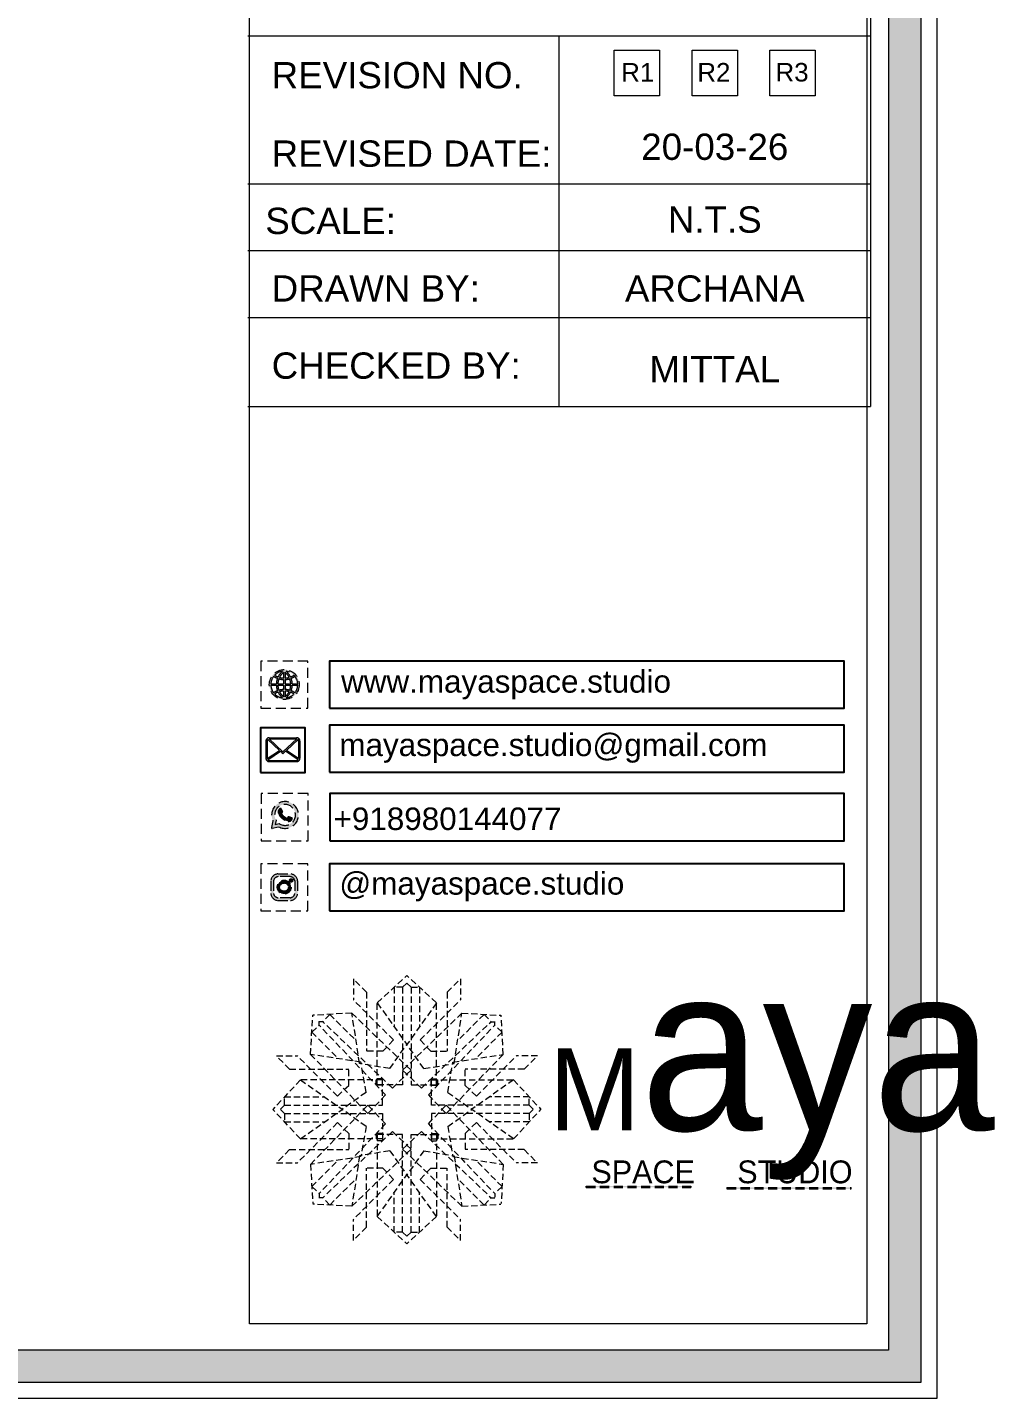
# Model space of a CAD drawing. Header units: millimetres. Extents: x 56222 to 3066687, y -650199 to -121287.
# Drawn here: x 131236.5 to 131296.4, y -184316.6 to -184231.7 of the extents above; entities that cross this region are included whole.
import ezdxf
from ezdxf.enums import TextEntityAlignment as Align

# ---------------------------------------------------------------- set-up
doc = ezdxf.new("R2010")
doc.units = ezdxf.units.MM
doc.header["$MEASUREMENT"] = 0
doc.linetypes.add('DASHEDX2', pattern=[1.5, 1, -0.5])
doc.layers.add('Dimension', color=10, linetype='DASHEDX2', lineweight=20)
doc.layers.add('NAME PLATE', color=7, linetype='Continuous', lineweight=25)
doc.styles.add('Arial', font='arial.ttf')
doc.styles.get("Standard").update_dxf_attribs({"font": 'arial.ttf', "height": 6})

# ---------------------------------------------------------------- blocks, each defined once
blk = doc.blocks.new('FSFSF')
at = {"color": 42, "lineweight": 5, "true_color": 0xe0ac11}
for p, q in [((28600.02952215459, 143.5139148725285), (28600.02952215459, 140.1627915054827)), ((28602.14937278152, 141.4051683081257), (28600.02952215458, 143.5139148725237)), ((28603.8573819619, 139.6884756314575), (28608.58467309682, 144.0826294809294)), ((28607.90038549203, 142.2178300233056), (28608.57656374431, 142.8463572676453)), ((28613.31196423174, 139.6884756314505), (28608.58467309682, 144.0826294809224)), ((28609.26896070161, 142.2178300232985), (28608.59278244933, 142.8463572676383)), ((28615.01997341212, 141.4051683081186), (28617.13982403906, 143.5139148725166)), ((28617.13982403905, 143.5139148725215), (28617.13982403905, 140.1627915054756)), ((28602.14937278152, 141.4051683081257), (28602.14937278152, 131.9548183658916)), ((28607.90038549203, 142.2178300233099), (28606.57849619761, 142.2178300233099)), ((28606.57849619761, 142.2178300233112), (28606.57849619761, 135.8440958244304)), ((28607.90038549203, 142.2178300233099), (28607.90038549203, 126.5832694616292)), ((28609.26896070161, 142.2178300233029), (28609.26896070161, 126.5832694616222)), ((28609.26896070161, 142.2178300233029), (28610.59084999603, 142.2178300233029)), ((28610.59084999603, 142.2178300233041), (28610.59084999603, 135.8440958244234)), ((28615.01997341212, 141.4051683081186), (28615.01997341212, 131.9548183658846)), ((28606.46515515396, 133.7608692168469), (28600.02952215458, 140.1627915054788)), ((28603.8573819619, 126.5832694616292), (28603.8573819619, 139.6884756314575)), ((28603.8573819619, 139.6884756314575), (28608.57656374431, 133.0212336201026)), ((28613.31196423174, 139.6884756314505), (28608.59278244933, 133.0212336200956)), ((28610.70419103967, 133.7608692168399), (28617.13982403906, 140.1627915054717)), ((28613.31196423174, 126.5832694616222), (28613.31196423174, 139.6884756314505)), ((28593.18528875562, 131.4512709548762), (28593.53942279741, 137.7083440558963)), ((28593.38640769022, 135.0047725313525), (28594.56253744733, 136.1236492009193)), ((28599.79649589843, 138.0624780976842), (28593.53942279741, 137.7083440558973)), ((28595.12411765238, 136.6852294059708), (28594.53344388519, 136.6852294059708)), ((28594.56253744733, 136.1236492009193), (28594.56253744733, 136.7143229681096)), ((28605.16739288197, 124.9761417178488), (28594.56253744733, 136.1236492009157)), ((28596.24299432195, 137.8613591630871), (28595.12411765238, 136.6852294059708)), ((28606.27162513545, 126.0803739713377), (28595.12411765239, 136.6852294059723)), ((28596.24299432195, 137.8613591630871), (28600.47007367387, 133.6479551677364)), ((28601.02633591869, 130.0022997966441), (28599.79649589844, 138.0624780976862)), ((28599.79697319313, 138.0540449410801), (28608.57656374431, 129.5596347853315)), ((28617.37237300051, 138.0540449410731), (28608.59278244933, 129.5596347853245)), ((28610.89772105818, 126.0803739713307), (28622.04522854125, 136.6852294059653)), ((28612.01817201668, 124.9761417178561), (28622.62302745131, 136.123649200923)), ((28616.14301027494, 130.0022997966371), (28617.3728502952, 138.0624780976791)), ((28620.92635187169, 137.8613591630801), (28616.69927251977, 133.6479551677294)), ((28617.37285029521, 138.0624780976772), (28623.62992339623, 137.7083440558903)), ((28620.92635187169, 137.8613591630801), (28622.04522854125, 136.6852294059638)), ((28622.04522854125, 136.6852294059638), (28622.63590230844, 136.6852294059638)), ((28622.62302745131, 136.1236492009266), (28622.62302745131, 136.7143229681169)), ((28623.79915720843, 135.0047725313598), (28622.62302745131, 136.1236492009266)), ((28624.00027614303, 131.4512709548835), (28623.64614210124, 137.7083440559036)), ((28593.38640769022, 135.0047725313525), (28597.59981168557, 130.777693179436)), ((28606.46515515396, 133.7608692168438), (28604.74702146255, 131.954818365889)), ((28610.70419103968, 133.7608692168368), (28612.42232473109, 131.954818365882)), ((28623.79915720843, 135.0047725313598), (28619.58575321308, 130.7776931794433)), ((28604.74702146255, 131.9548183658916), (28602.14937278152, 131.9548183658916)), ((28605.85908385607, 129.1819884053065), (28608.57656374431, 133.0212336201024)), ((28611.31026233756, 129.1819884052994), (28608.59278244933, 133.0212336200953)), ((28612.42232473109, 131.9548183658846), (28615.01997341212, 131.9548183658846)), ((28587.73385198078, 131.2182446987172), (28591.08497534782, 131.2182446987172)), ((28589.84259854518, 129.0983940717815), (28587.73385198078, 131.2182446987208)), ((28597.48689763646, 124.7826116993383), (28591.08497534783, 131.2182446987208)), ((28601.24546705666, 130.2214309346091), (28593.18528875562, 131.4512709548617)), ((28593.19372191223, 131.4507936601731), (28601.68813206797, 122.6712031089919)), ((28605.85908385607, 129.1819884053061), (28601.02633591869, 130.0022997966444)), ((28602.065778448, 125.3886829972289), (28601.24546705666, 130.2214309346127)), ((28607.90038549203, 128.9163723677579), (28608.57656374431, 129.5596347853315)), ((28609.26896070161, 128.9163723677509), (28608.59278244933, 129.5596347853245)), ((28611.31026233756, 129.1819884052991), (28616.14301027495, 130.0022997966374)), ((28615.11978645065, 125.3886829972362), (28615.94009784198, 130.22143093462)), ((28623.99184298642, 131.4507936601804), (28615.49743283067, 122.6712031089992)), ((28615.94009784198, 130.2214309346164), (28624.00027614303, 131.451270954869)), ((28619.69866726219, 124.7826116993456), (28626.10058955082, 131.2182446987281)), ((28629.45171291787, 131.2182446987244), (28626.10058955082, 131.2182446987244)), ((28627.34296635347, 129.0983940717888), (28629.45171291786, 131.2182446987281)), ((28591.55929122185, 127.3903848914015), (28587.16513737238, 122.6630937564842)), ((28589.84259854518, 129.0983940717815), (28599.29294848741, 129.0983940717815)), ((28604.66449739168, 127.3903848914015), (28591.55929122185, 127.3903848914015)), ((28591.55929122185, 127.3903848914015), (28598.2265332332, 122.6712031089919)), ((28599.29294848741, 126.5007453907565), (28599.29294848741, 129.0983940717815)), ((28603.67734725012, 126.5424332089096), (28603.67734725012, 127.3903848914015)), ((28604.70533364439, 127.5704196031902), (28603.8573819619, 127.5704196031902)), ((28604.66449739168, 123.3473813612763), (28604.66449739168, 127.3903848914015)), ((28604.70472050882, 126.5832694616292), (28604.70533364439, 127.5704196031902)), ((28606.27162513545, 126.0803739713377), (28608.57656374431, 128.2731099501872)), ((28607.90038549203, 128.916372367763), (28608.57656374431, 128.2731099501872)), ((28609.26896070161, 128.916372367756), (28608.59278244933, 128.2731099501802)), ((28610.89772105818, 126.0803739713307), (28608.59278244933, 128.2731099501802)), ((28612.46462568482, 126.5832694616222), (28612.46401254924, 127.5704196031832)), ((28612.46401254924, 127.5704196031832), (28613.31196423174, 127.5704196031832)), ((28612.52106750697, 123.3473813612836), (28612.52106750697, 127.3903848914088)), ((28612.52106750697, 127.3903848914088), (28625.6262736768, 127.3903848914088)), ((28613.50821764853, 126.5424332089169), (28613.50821764853, 127.3903848914088)), ((28627.34296635347, 129.0983940717888), (28617.89261641123, 129.0983940717888)), ((28617.89261641123, 126.5007453907638), (28617.89261641123, 129.0983940717888)), ((28625.6262736768, 127.3903848914088), (28618.95903166544, 122.6712031089992)), ((28625.6262736768, 127.3903848914088), (28630.02042752627, 122.6630937564914)), ((28597.48689763646, 124.7826116993419), (28599.29294848742, 126.5007453907529)), ((28602.065778448, 125.3886829972289), (28598.2265332332, 122.6712031089919)), ((28604.66449739168, 126.5430463444827), (28603.67734725012, 126.5424332089096)), ((28607.90038549203, 126.5832694616292), (28603.8573819619, 126.5832694616292)), ((28609.26896070161, 126.5832694616222), (28613.31196423174, 126.5832694616222)), ((28612.52106750697, 126.54304634449), (28613.50821764853, 126.5424332089169)), ((28615.11978645065, 125.3886829972362), (28618.95903166544, 122.6712031089992)), ((28619.69866726219, 124.7826116993492), (28617.89261641123, 126.5007453907601)), ((28589.02993683, 123.3473813612763), (28588.40140958566, 122.6712031089919)), ((28589.02993683, 123.3473813612763), (28589.02993683, 124.6692706556969)), ((28589.02993682999, 124.6692706556969), (28595.40367102887, 124.6692706556969)), ((28589.02993683, 123.3473813612763), (28604.66449739168, 123.3473813612763)), ((28602.33139448555, 123.3473813612727), (28601.68813206797, 122.6712031089919)), ((28602.33139448554, 123.3473813612727), (28602.97465690312, 122.6712031089919)), ((28605.16739288197, 124.9761417178488), (28602.97465690312, 122.6712031089919)), ((28612.01817201668, 124.9761417178561), (28614.21090799553, 122.6712031089992)), ((28628.15562806865, 123.3473813612836), (28612.52106750697, 123.3473813612836)), ((28614.85417041311, 123.34738136128), (28614.21090799553, 122.6712031089992)), ((28614.8541704131, 123.34738136128), (28615.49743283067, 122.6712031089992)), ((28628.15562806865, 124.6692706557042), (28621.78189386977, 124.6692706557042)), ((28628.15562806865, 123.3473813612836), (28628.15562806865, 124.6692706557042)), ((28628.15562806865, 123.3473813612836), (28628.78415531299, 122.6712031089992)), ((28591.55929122185, 117.9358026215632), (28587.16513737238, 122.6630937564805)), ((28589.02993683, 121.9788061516883), (28588.40140958566, 122.6549844039728)), ((28589.02993682999, 121.9788061516883), (28604.66449739167, 121.9788061516883)), ((28589.02993682999, 121.9788061516883), (28589.02993682999, 120.6569168572678)), ((28589.02993682999, 120.6569168572678), (28595.40367102887, 120.6569168572678)), ((28591.55929122185, 117.9358026215632), (28598.2265332332, 122.6549844039728)), ((28593.19372191222, 113.8753938527916), (28601.68813206797, 122.6549844039728)), ((28602.065778448, 119.9375045157358), (28598.2265332332, 122.6549844039728)), ((28602.33139448555, 121.978806151692), (28601.68813206797, 122.6549844039728)), ((28602.33139448554, 121.978806151692), (28602.97465690312, 122.6549844039728)), ((28605.16739288197, 120.3500457951159), (28602.97465690312, 122.6549844039728)), ((28604.66449739167, 121.9788061516883), (28604.66449739167, 117.9358026215632)), ((28612.01817201667, 120.3500457951159), (28614.21090799552, 122.6549844039728)), ((28612.52106750696, 121.9788061516883), (28612.52106750696, 117.9358026215632)), ((28628.15562806865, 121.9788061516883), (28612.52106750696, 121.9788061516883)), ((28614.8541704131, 121.978806151692), (28614.21090799552, 122.6549844039728)), ((28614.85417041309, 121.978806151692), (28615.49743283067, 122.6549844039728)), ((28615.11978645064, 119.9375045157358), (28618.95903166544, 122.6549844039728)), ((28623.99184298642, 113.8753938527916), (28615.49743283067, 122.6549844039728)), ((28625.62627367679, 117.9358026215632), (28618.95903166544, 122.6549844039728)), ((28628.15562806865, 120.6569168572678), (28621.78189386977, 120.6569168572678)), ((28625.62627367679, 117.9358026215632), (28630.02042752627, 122.6630937564805)), ((28628.15562806864, 121.9788061516883), (28628.78415531298, 122.6549844039728)), ((28628.15562806865, 121.9788061516883), (28628.15562806865, 120.6569168572678)), ((28597.48689763646, 120.5435758136264), (28591.08497534783, 114.1079428142439)), ((28605.16739288197, 120.3500457951159), (28594.56253744733, 109.202538312049)), ((28606.27162513545, 119.148331313441), (28595.12411765239, 108.5434758788064)), ((28597.48689763646, 120.5435758136227), (28599.29294848741, 118.8254421222118)), ((28599.29294848741, 118.8254421222082), (28599.29294848741, 116.2277934411832)), ((28602.065778448, 119.9375045157358), (28601.24546705666, 115.104756578352)), ((28604.66449739167, 118.783141168482), (28603.67734725012, 118.783754304055)), ((28603.67734725012, 118.783754304055), (28603.67734725012, 117.9358026215632)), ((28607.90038549203, 118.6454358231495), (28603.8573819619, 118.6454358231495)), ((28603.8573819619, 118.6454358231495), (28603.8573819619, 105.5402296533212)), ((28604.70472050882, 118.6454358231495), (28604.70533364439, 117.6582856815885)), ((28606.27162513545, 119.148331313441), (28608.57656374431, 116.9555953345915)), ((28607.90038549203, 103.0108752614688), (28607.90038549203, 118.6454358231495)), ((28610.89772105818, 119.148331313441), (28608.59278244933, 116.9555953345915)), ((28609.26896070161, 118.6454358231495), (28613.31196423174, 118.6454358231495)), ((28609.26896070161, 103.0108752614688), (28609.26896070161, 118.6454358231495)), ((28610.89772105818, 119.148331313441), (28622.04522854125, 108.5434758788064)), ((28612.01817201667, 120.3500457951159), (28622.62302745131, 109.202538312049)), ((28612.46462568482, 118.6454358231495), (28612.46401254924, 117.6582856815885)), ((28612.52106750696, 118.783141168482), (28613.50821764853, 118.783754304055)), ((28613.31196423174, 118.6454358231495), (28613.31196423174, 105.5402296533212)), ((28613.50821764853, 118.783754304055), (28613.50821764853, 117.9358026215632)), ((28615.11978645064, 119.9375045157358), (28615.94009784198, 115.104756578352)), ((28619.69866726218, 120.5435758136227), (28617.89261641122, 118.8254421222118)), ((28617.89261641123, 118.8254421222082), (28617.89261641123, 116.2277934411832)), ((28619.69866726218, 120.5435758136264), (28626.10058955082, 114.1079428142439)), ((28589.84259854518, 116.2277934411832), (28587.73385198078, 114.1079428142439)), ((28589.84259854518, 116.2277934411832), (28599.29294848741, 116.2277934411832)), ((28604.66449739167, 117.9358026215632), (28591.55929122185, 117.9358026215632)), ((28604.70533364439, 117.6582856815885), (28603.8573819619, 117.6582856815885)), ((28607.90038549203, 116.3123329170157), (28608.57656374431, 116.9555953345915)), ((28607.90038549203, 116.3123329170208), (28608.57656374431, 115.6690704994472)), ((28609.26896070161, 116.3123329170157), (28608.59278244933, 116.9555953345915)), ((28609.26896070161, 116.3123329170208), (28608.59278244933, 115.6690704994472)), ((28612.46401254924, 117.6582856815885), (28613.31196423174, 117.6582856815885)), ((28612.52106750696, 117.9358026215632), (28625.62627367679, 117.9358026215632)), ((28627.34296635346, 116.2277934411832), (28617.89261641123, 116.2277934411832)), ((28627.34296635346, 116.2277934411832), (28629.45171291786, 114.1079428142439)), ((28587.73385198077, 114.1079428142475), (28591.08497534782, 114.1079428142475)), ((28601.24546705666, 115.1047565783556), (28593.18528875562, 113.874916558103)), ((28593.38640769022, 110.3214149816122), (28597.59981168557, 114.5484943335287)), ((28601.02633591869, 115.2264054881346), (28599.79649589844, 107.1662271870926)), ((28599.79697319313, 107.1746603436987), (28608.57656374431, 115.6690704994472)), ((28605.85908385607, 116.0467168794726), (28601.02633591869, 115.2264054881344)), ((28605.85908385607, 116.0467168794723), (28608.57656374431, 112.2074716646764)), ((28611.31026233756, 116.0467168794723), (28608.59278244933, 112.2074716646764)), ((28617.37237300051, 107.1746603436987), (28608.59278244933, 115.6690704994472)), ((28611.31026233756, 116.0467168794726), (28616.14301027495, 115.2264054881344)), ((28615.94009784198, 115.1047565783556), (28624.00027614302, 113.874916558103)), ((28616.14301027494, 115.2264054881346), (28617.3728502952, 107.1662271870926)), ((28623.79915720842, 110.3214149816122), (28619.58575321307, 114.5484943335287)), ((28629.45171291786, 114.1079428142475), (28626.10058955082, 114.1079428142475)), ((28593.18528875562, 113.8749165580884), (28593.53942279741, 107.6178434570684)), ((28602.14937278152, 103.8235369766531), (28602.14937278152, 113.2738869188871)), ((28604.74702146255, 113.2738869188871), (28602.14937278152, 113.2738869188871)), ((28603.8573819619, 105.5402296533212), (28608.57656374431, 112.2074716646761)), ((28606.46515515396, 111.4678360679349), (28604.74702146255, 113.2738869188898)), ((28613.31196423174, 105.5402296533212), (28608.59278244933, 112.2074716646761)), ((28610.70419103968, 111.4678360679349), (28612.42232473109, 113.2738869188898)), ((28612.42232473109, 113.2738869188871), (28615.01997341212, 113.2738869188871)), ((28615.01997341212, 103.8235369766531), (28615.01997341212, 113.2738869188871)), ((28624.00027614302, 113.8749165580884), (28623.64614210124, 107.6178434570684)), ((28593.38640769022, 110.3214149816122), (28594.56253744733, 109.2025383120454)), ((28596.24299432195, 107.3673461216916), (28600.47007367387, 111.5807501170424)), ((28606.46515515396, 111.4678360679318), (28600.02952215458, 105.0659137793)), ((28610.70419103967, 111.4678360679318), (28617.13982403906, 105.0659137793)), ((28620.92635187169, 107.3673461216916), (28616.69927251977, 111.5807501170424)), ((28623.79915720842, 110.3214149816122), (28622.62302745131, 109.2025383120454)), ((28599.79649589843, 107.1662271870945), (28593.53942279741, 107.5203612288814)), ((28595.12411765238, 108.5434758788079), (28594.53344388519, 108.5434758788079)), ((28594.56253744733, 109.2025383120454), (28594.56253744733, 108.6118645448551)), ((28596.24299432195, 107.3673461216916), (28595.12411765238, 108.5434758788079)), ((28606.57849619761, 103.0108752614676), (28606.57849619761, 109.3846094603483)), ((28610.59084999603, 103.0108752614676), (28610.59084999603, 109.3846094603483)), ((28617.37285029521, 107.1662271870945), (28623.62992339623, 107.5203612288814)), ((28620.92635187169, 107.3673461216916), (28622.04522854125, 108.5434758788079)), ((28622.04522854125, 108.5434758788079), (28622.63590230844, 108.5434758788079)), ((28622.62302745131, 109.2025383120454), (28622.62302745131, 108.6118645448551)), ((28603.8573819619, 105.5402296533212), (28608.58467309682, 101.1460758038494)), ((28613.31196423174, 105.5402296533212), (28608.58467309682, 101.1460758038494)), ((28600.02952215459, 101.7147904122502), (28600.02952215459, 105.0659137792961)), ((28602.14937278152, 103.8235369766531), (28600.02952215458, 101.7147904122551)), ((28615.01997341212, 103.8235369766531), (28617.13982403906, 101.7147904122551)), ((28617.13982403905, 101.7147904122502), (28617.13982403905, 105.0659137792961)), ((28607.90038549203, 103.0108752614688), (28606.57849619761, 103.0108752614688)), ((28607.90038549203, 103.0108752614732), (28608.57656374431, 102.3823480171334)), ((28609.26896070161, 103.0108752614732), (28608.59278244933, 102.3823480171334)), ((28609.26896070161, 103.0108752614688), (28610.59084999603, 103.0108752614688))]:
    blk.add_line(p, q, dxfattribs=at)
blk = doc.blocks.new('hgwg')
at = {"layer": 'Dimension', "true_color": 0xd39e00}
h = blk.add_hatch(color=42, dxfattribs=at)
h.dxf.hatch_style = 1
h.paths.add_polyline_path([(27505.71340162798, 45.05203686693212), (27494.27108242475, 45.05203686693212), (27494.27108242475, 44.90203686693212), (27505.71340162798, 44.90203686693212)])
h = blk.add_hatch(color=42, dxfattribs=at)
h.dxf.hatch_style = 1
h.paths.add_polyline_path([(27523.30327300013, 44.90203686693212), (27509.6816220806, 44.90203686693212), (27509.6816220806, 44.75203686693212), (27523.30327300013, 44.75203686693212)])
at = {"layer": 'Dimension', "color": 42, "true_color": 0xd39e00}
for p, q in [((27494.27108242475, 45.05203686693212), (27505.71340162798, 45.05203686693212)), ((27494.27108242475, 44.90203686693212), (27494.27108242475, 45.05203686693212)), ((27494.27108242475, 44.90203686693212), (27505.71340162798, 44.90203686693212)), ((27505.71340162798, 45.05203686693212), (27505.71340162798, 44.90203686693212)), ((27509.6816220806, 44.90203686693212), (27523.30327300013, 44.90203686693212)), ((27509.6816220806, 44.90203686693212), (27509.6816220806, 44.75203686693212)), ((27509.6816220806, 44.75203686693212), (27523.30327300013, 44.75203686693212)), ((27523.30327300013, 44.75203686693212), (27523.30327300013, 44.90203686693212))]:
    blk.add_line(p, q, dxfattribs=at)
at = {"layer": 'Dimension', "color": 42, "true_color": 0xd39e00, "attachment_point": 1}
for s, width, insert, char_height in [('{\\fCinzel|b0|i0|c0|p2;\\H1.5x;M\\fAmsterdam One|b0|i0|c0|p2;\\H2x;aya}', 85.32770400233176, (27490.16720882829, 69.1670580071177), 6), ('{\\fCinzel|b0|i0|c0|p0;SPACE     STUDIO}', 66.12897169631242, (27494.8322192234, 47.86289312563859), 2.5)]:
    blk.add_mtext_dynamic_manual_height_columns(s, width=width, gutter_width=30, heights=[0], dxfattribs=dict(at, insert=insert, char_height=char_height))
blk = doc.blocks.new('QEGW4TG')
at = {"layer": 'Dimension', "true_color": 0x000000}
h = blk.add_hatch(color=18, dxfattribs=at)
h.dxf.hatch_style = 1
h.paths.add_polyline_path([(2.69088877770705, 1.92587512415134, 0.1705132533677809), (2.945253356194499, 1.971108140553456, 0.1903366609236977), (3.112594508728961, 2.180175743679358, 0.3162306266121118), (3.073767296647737, 2.275596138167021), (2.789984836732684, 2.366833549170965, 0.2737208883028206), (2.687663811828624, 2.340313884368473, 0.04074929161680264), (2.628080915907737, 2.265958741588464, -0.4412823113683144), (2.532697100181941, 2.24591003816886, -0.1182797973807854), (2.064446685660975, 2.638307475266393, -0.4412823115886928), (2.069093945741176, 2.735664682453956, 0.0407492915841285), (2.133043749293872, 2.806299173711523, 0.2900830682164263), (2.140126129328373, 2.917140342695693), (2.007833641781254, 3.177226008350592, 0.3162306265019353), (1.907458275577838, 3.20040768075923, 0.1903366612595143), (1.727617539012805, 3.001989854656149, 0.1705132530592537), (1.723351830981196, 2.743669959818327, 0.2527841192987504)], flags=0)
h.paths.add_polyline_path([(1.187091838183055, 1.98177108190226), (1.033431034835843, 1.296664261299405, 0.5509124427602007), (1.108033365454781, 1.228472477282909), (1.753631702631828, 1.3859606636898, 6.344125232327936)])
h.paths.add_polyline_path([(1.810474836187209, 1.698279910686368), (1.403136541219283, 1.598913221470411), (1.499210153190082, 2.0272637533444, -9.07133912899332)], flags=16)
h.paths.add_polyline_path([(3.107131665667435, 2.163826466897883, -0.1781104600367708), (2.945253356217101, 1.971108140565923, -0.1705132533848771), (2.690888777707046, 1.925875124151341, -0.2527841192987487), (1.723351830981198, 2.743669959818323, -0.1705132530592605), (1.727617539012807, 3.001989854656155, -0.1781104603428363), (1.892183965378278, 3.192417877521238, -0.3700893306669938), (2.007833641781254, 3.177226008350592), (2.140126129328373, 2.917140342695693, -0.3071850866740538), (2.129048925607798, 2.801150635431628, -0.0410867202805622), (2.063735285172322, 2.730699185723801, 0.321676359158344), (2.052573019720961, 2.654587547766838, 0.1265238261119609), (2.55282324622454, 2.23610159399366, 0.3122156164865639), (2.624029388524266, 2.259879553704388, -0.04108672024787878), (2.68321498693278, 2.335552159839379, -0.2906730096645621), (2.789984836732686, 2.366833549170964), (3.073767296647737, 2.275596138167021, -0.3700893305717193)], flags=0)
h = blk.add_hatch(color=18, dxfattribs=at)
h.dxf.hatch_style = 1
h.paths.add_polyline_path([(2.789984836732684, 2.366833549170965, 0.2737208883027897), (2.687663811828632, 2.340313884368481, 0.04074929161680683), (2.628080915907738, 2.265958741588466, -0.4412823113683231), (2.532697100181941, 2.24591003816886, -0.1182797973807856), (2.064446685660975, 2.638307475266393, -0.4412823115886387), (2.069093945741169, 2.735664682453949, 0.04074929158412958), (2.133043749293867, 2.806299173711516, 0.2900830682164422), (2.140126129328374, 2.917140342695692), (2.007833641781254, 3.177226008350592, 0.31623062650189), (1.907458275577852, 3.200407680759237, 0.1903366612595442), (1.727617539012796, 3.001989854656125, 0.1705132530592358), (1.723351830981196, 2.743669959818328, 0.2527841192987502), (2.690888777707049, 1.92587512415134, 0.1705132533677818), (2.945253356194499, 1.971108140553456, 0.1903366609236972), (3.11259450872896, 2.180175743679357, 0.316230626612114), (3.073767296647737, 2.275596138167021)])
for p, q in [((2.007833641782781, 3.177226008347589), (2.140126129339478, 2.917140342673861)), ((1.187091838182823, 1.981771081901229), (1.033431034829846, 1.296664261272667)), ((1.104864288547105, 1.22769940810656), (1.753631702631537, 1.38596066368973)), ((1.499210153189779, 2.02726375334305), (1.403136541219283, 1.598913221470411)), ((1.403136541219283, 1.598913221470411), (1.810474836187495, 1.698279910686438)), ((3.07376729664611, 2.275596138167543), (2.795973786971444, 2.364908073175798))]:
    blk.add_line(p, q)
blk.add_lwpolyline([(0, 0), (4.677875833520375, 0), (4.677875833520375, 4.677875833487633), (0, 4.677875833487633)], close=True)
for centre, radius, start, end in [((2.391856922618899, 2.560090461466984), 1.336380265289725, 241.4726925157612, 205.6422480518206), ((2.391856922618899, 2.560090461466984), 1.039578066265566, 235.9961833528427, 210.8332541496584), ((2.093211678275111, 2.866757529460642), 0.3898036126573604, 159.7006965781634, 198.4071931529369), ((2.96422670641914, 3.230508715242536), 1.33296002576076, 201.4218194877544, 258.1669382717271), ((2.068710664792889, 2.873542338844459), 0.3644767273401995, 118.9685287465575, 159.3648257195266), ((1.94115209195661, 3.117399309044913), 0.08958606497010892, 41.8984607349679, 123.1343628598353), ((2.111185664180084, 2.684865951528081), 0.06597138640971531, 135.993167916936, 224.889150196011), ((1.668440453213407, 3.162667354486985), 0.5855377895559305, 312.4616868225817, 321.8727761964677), ((2.049097856513981, 2.86730989022908), 0.1037748545872203, 320.3923518033985, 28.69705978797532), ((3.116352617467783, 3.417971815580813), 1.3093443293986, 216.5455493843477, 243.5279193807737), ((2.571242585552682, 2.299449457126798), 0.06597138640971531, 234.2481540868074, 323.1441363625612), ((3.113289334112778, 1.938197709888527), 0.5855377895559305, 137.2645280778166, 146.6756174521283), ((2.761231025502639, 2.267121770607218), 0.1037748545872203, 70.44024447729866, 138.7449524685831), ((2.753680358302518, 2.310588100078917), 0.3898036126573604, 260.7301111127597, 299.4366076966294), ((2.764269856204919, 2.287475423160004), 0.3644767273401995, 299.7724785632745, 340.1687755327218), ((3.025288852411904, 2.200260200651769), 0.08958606497010892, 336.0029414192384, 57.23884355508559), ((1.092285202801577, 1.28614751820453), 0.05978641126763205, 164.848313743537, 282.1458186134437)]:
    blk.add_arc(centre, radius, start, end)
blk = doc.blocks.new('ASGERG')
at = {"layer": 'Dimension', "true_color": 0x000000}
h = blk.add_hatch(color=18, dxfattribs=at)
h.dxf.hatch_style = 1
h.paths.add_polyline_path([(0.9878009781132278, 1.703186002650503, 0.3538715441455649), (1.693565527702308, 1.025485415719686), (2.958426043524663, 1.025485415719686, 0.3538715441560817), (3.664190593117382, 1.703186002679353), (3.664190593117382, 2.988961614004873, 0.3538715441560807), (2.958426043524663, 3.666662200964538), (1.693565527702309, 3.666662200964538, 0.3538715441455654), (0.9878009781132278, 2.988961614033721)])
h.paths.add_polyline_path([(1.269614298369561, 2.969406444390669, -0.3538715441427052), (1.715004474138197, 3.397086162369874), (2.936987097088775, 3.397086162369874, -0.3538715441427047), (3.382377272857411, 2.96940644439067), (3.382377272857411, 1.722741172293554, -0.3538715441427047), (2.936987097088775, 1.29506145431435), (1.715004474138194, 1.29506145431435, -0.3538715441427023), (1.269614298369561, 1.722741172293553)], flags=16)
h.paths.add_polyline_path([(3.023270429735569, 2.349113106956224, -1), (1.6354381059813, 2.349113106956224, -1)], flags=0)
h.paths.add_polyline_path([(2.743205021494745, 2.349113106956224, -1), (1.915503514222124, 2.349113106956224, -1)], flags=0)
h.paths.add_polyline_path([(2.855701533165678, 3.021710217520308, -1), (3.191863788461511, 3.021710217520308, -1)], flags=0)
h.paths.add_polyline_path([(1.6354381059813, 2.349113106956224, 1), (3.023270429735569, 2.349113106956224, 1)], flags=0)
h = blk.add_hatch(color=18, dxfattribs=at)
h.dxf.hatch_style = 1
h.paths.add_polyline_path([(1.6354381059813, 2.349113106956224, 1), (3.023270429735569, 2.349113106956224, 1)])
h.paths.add_polyline_path([(2.743205021494745, 2.349113106956224, -1), (1.915503514222124, 2.349113106956224, -1)], flags=16)
h = blk.add_hatch(color=18, dxfattribs=at)
h.dxf.hatch_style = 1
h.paths.add_polyline_path([(3.191863788461511, 3.021710217520308, 1), (2.855701533165678, 3.021710217520308, 1)])
for p, q in [((0.9878009781132278, 2.988961614029904), (0.9878009781132278, 1.70318600265432)), ((1.269614298369561, 2.969406444382912), (1.269614298369561, 1.722741172301312)), ((1.693565527704777, 3.666662200964538), (2.958426043522195, 3.666662200964538)), ((2.936987097087695, 3.397086162369874), (1.715004474142916, 3.397086162369874)), ((3.382377272857411, 2.969406444382798), (3.382377272857411, 1.722741172301198)), ((3.664190593117382, 2.988961614029904), (3.664190593117382, 1.703186002654206)), ((1.693565527704777, 1.025485415719686), (2.958426043522195, 1.025485415719686)), ((2.936987097087695, 1.29506145431435), (1.715004474142916, 1.29506145431435))]:
    blk.add_line(p, q)
blk.add_lwpolyline([(0, 0), (4.677875833520375, 0), (4.677875833520375, 4.677875833487633), (0, 4.677875833487633)], close=True)
for centre, radius in [((2.329354267858434, 2.349113106956224), 0.6939161618771346), ((2.329354267858434, 2.349113106956224), 0.4138507536363104), ((3.023782660813595, 3.021710217520308), 0.1680811276479166)]:
    blk.add_circle(centre, radius)
for centre, radius, start, end in [((1.759504357250989, 2.891647185547413), 0.7778150187314825, 94.86305418922075, 172.8127439550857), ((1.756616803490033, 2.907993767262838), 0.490859406455273, 94.86305418922075, 172.8127439550857), ((2.895374767736939, 2.907993767262838), 0.490859406455273, 7.187256045043576, 85.13694581077927), ((2.892487213975983, 2.891647185547413), 0.7778150187314825, 7.187256045043576, 85.13694581077927), ((1.759504357250989, 1.800500431136811), 0.7778150187314825, 187.1872560450436, 265.1369458107793), ((1.756616803490033, 1.784153849421386), 0.490859406455273, 187.1872560450436, 265.1369458107793), ((2.895374767736939, 1.784153849421386), 0.490859406455273, 274.8630541892207, 352.8127439549564), ((2.892487213975983, 1.800500431136811), 0.7778150187314825, 274.8630541892207, 352.8127439549564)]:
    blk.add_arc(centre, radius, start, end)
blk = doc.blocks.new('DTGWEGEARG')
at = {"layer": 'Dimension', "true_color": 0x000000}
h = blk.add_hatch(color=18, dxfattribs=at)
h.dxf.hatch_style = 1
h.paths.add_polyline_path([(3.827875833522876, 2.338937916762688, 1), (0.849999999997499, 2.338937916762688, 1)])
h.paths.add_polyline_path([(2.510341691500397, 1.011016423996789, 0.1057952507638089), (2.95643628191097, 1.582164618114258, -0.05520542910569182), (3.300583699834641, 1.407276962960325, -0.1698216228186308)], flags=16)
h.paths.add_polyline_path([(2.410067026245088, 1.122706403851673), (2.410067026245088, 1.693045342340603, -0.05827942784441912), (2.812445341716919, 1.629346779479062, -0.1033532736862151)], flags=16)
h.paths.add_polyline_path([(2.260067026236072, 1.129185144458923, -0.1017409038173711), (1.865430491803456, 1.629346779479062, -0.05717097550308231), (2.260067026239994, 1.692713910527245)], flags=16)
h.paths.add_polyline_path([(2.167534142020301, 1.011016423996747, -0.1698216228186932), (1.377292133685734, 1.407276962960325, -0.05520542910569187), (1.721439551609405, 1.582164618114259, 0.1057952507638437)], flags=16)
h.paths.add_polyline_path([(3.016142448257193, 1.719950953253087, 0.08133556479218873), (3.129099600233632, 2.268128927234784), (3.67600217548033, 2.268128927234784, -0.1520689214655179), (3.399506162930495, 1.521655994681915, 0.05686981644290324)], flags=16)
h.paths.add_polyline_path([(2.873828236651899, 1.767790462044811, 0.06194478914005309), (2.410067026245088, 1.843159155080477), (2.410067026245088, 2.268128927234784), (2.978962121406577, 2.268128927234784, -0.08134370791576499)], flags=16)
h.paths.add_polyline_path([(2.260067026240367, 1.842853883239862, 0.06092337719213649), (1.804047596868632, 1.767790462044857, -0.08134370791576293), (1.698913712113797, 2.268128927234784), (2.260067026243632, 2.268128927234784)], flags=16)
h.paths.add_polyline_path([(1.661733385262794, 1.71995095325294, 0.05686981644284866), (1.278369670589879, 1.521655994681915, -0.1520689214655069), (1.001873658040048, 2.268128927234727), (1.548776233286744, 2.268128927234784, 0.08133556479219843)], flags=16)
h.paths.add_polyline_path([(2.410067026245088, 2.418128927234761), (2.410067026245088, 2.8347166784449, 0.06194478913996639), (2.873828236651268, 2.910085371480381, -0.0800087441031702), (2.978564221175644, 2.418128927234761)], flags=16)
h.paths.add_polyline_path([(3.128736234070105, 2.418128927235586, 0.08011645333878988), (3.016142448256736, 2.957924880272117, 0.05686981644296764), (3.399506162930496, 3.156219838843462, 0.02825806179432278), (3.300583699834641, 3.270598870565053, -0.05520542910577758), (2.956436281910409, 3.095711215410909, 0.1057952507639886), (2.51034169149847, 3.666859409528837, -0.3602902893853039), (3.675531919741355, 2.418128927234761)], flags=16)
h.paths.add_polyline_path([(2.260067026243585, 2.418128927234761), (1.699311612344728, 2.418128927234704, -0.08000874410317925), (1.804047596869107, 2.910085371480381, 0.0609233771925021), (2.260067026243632, 2.83502195028538)], flags=16)
h.paths.add_polyline_path([(1.549139599450427, 2.418128927234704), (1.002343913779017, 2.418128927234704, -0.1504655396626469), (1.278369670589879, 3.156219838843463, 0.05686981644296746), (1.661733385263637, 2.957924880272116, 0.08011645333891196)], flags=16)
h.paths.add_polyline_path([(2.410067026245088, 2.984830491184774), (2.410067026245088, 3.555169429672339, -0.1033532736860013), (2.812445341716318, 3.048529054046146, -0.05827942784432971)], flags=16)
h.paths.add_polyline_path([(2.260067026247996, 2.985161922997771, -0.05717097550413885), (1.865430491804057, 3.048529054046147, -0.101740903818736), (2.260067026243632, 3.548690689071458)], flags=16)
h.paths.add_polyline_path([(1.721439551608698, 3.095711215411385, -0.05520542910558381), (1.377292133685735, 3.270598870565053, -0.1698216228190039), (2.167534142021905, 3.666859409528837, 0.105795250764049)], flags=16)
blk.add_lwpolyline([(3.637978807091713e-12, 0), (4.677875833524013, 0), (4.677875833524013, 4.677875833487633), (3.637978807091713e-12, 4.677875833487633)], close=True)
at = {"layer": 'Dimension', "color": 18, "true_color": 0x000000}
for p, q in [((2.260067026243632, 3.548690689070099), (2.260067026243632, 2.985161922998032)), ((2.260067026243632, 2.835021950285466), (2.260067026243632, 2.418128927234648)), ((2.410067026245088, 3.555169429672674), (2.410067026245088, 2.984830491184709)), ((2.410067026245088, 2.834716678444863), (2.410067026245088, 2.418128927234648)), ((1.001873658038676, 2.268128927234727), (1.548776233285025, 2.268128927234784)), ((1.002343913780351, 2.418128927234704), (1.549139599450427, 2.418128927234704)), ((1.698913712112699, 2.268128927234784), (2.260067026239994, 2.268128927234784)), ((1.6993116123449, 2.418128927234704), (2.260067026239994, 2.418128927234761)), ((2.260067026243632, 2.268128927234784), (2.260067026239994, 1.842853883239911)), ((2.260067026239994, 1.692713910527232), (2.260067026236356, 1.129185144458859)), ((2.41006702624145, 2.418128927234761), (2.978564221175475, 2.418128927234761)), ((2.41006702624145, 2.268128927234784), (2.978962121407676, 2.268128927234784)), ((2.410067026245088, 2.268128927234784), (2.410067026245088, 1.8431591550804)), ((2.410067026245088, 1.693045342340554), (2.410067026245088, 1.1227064038506)), ((3.128736234069947, 2.418128927234761), (3.675531919740024, 2.418128927234761)), ((3.129099600235349, 2.268128927234784), (3.676002175481699, 2.268128927234784))]:
    blk.add_line(p, q, dxfattribs=at)
blk.add_circle((2.338937916760187, 2.338937916762688), 1.488937916762688, dxfattribs=at)
for centre, radius, start, end in [((2.338937916760187, 2.338937916762688), 1.338937916762688, 142.3818811909877, 176.6092825432614), ((2.338937916760187, 4.736890727369712), 1.903503470608637, 236.1399364125267, 249.1595144835151), ((2.338937916760187, 2.338937916762688), 1.338937916762688, 97.35488612764266, 135.9073334597986), ((2.338937916760187, 4.736890727369712), 1.753503470608637, 236.7417280667744, 249.3810508283475), ((3.279035271069006, 2.338937916762006), 1.731707322507203, 159.0567445677732, 177.3789487768422), ((3.279035271069006, 2.338937916762006), 1.581707322507203, 158.8325080616307, 177.130184356684), ((3.279035271069006, 2.338937916762006), 1.731707322507203, 129.9301144893371, 154.086741928019), ((2.338937916760187, 4.736890727369712), 1.903503470608637, 253.6799197970913, 267.6252929033811), ((3.279035271069006, 2.338937916762006), 1.581707322507203, 130.1072546006023, 153.3445940917093), ((2.338937916760187, 4.736890727369712), 1.753503470608637, 254.3336465230859, 267.4220214852038), ((1.398840562451369, 2.338937916762006), 1.581707322507203, 26.6554059082907, 50.2584276017604), ((2.338937916760187, 4.736890727369712), 1.753503470608637, 272.3247836724279, 285.6663534769141), ((2.338937916760187, 4.736890727369712), 1.903503470608637, 272.1414969110716, 286.3200802029087), ((2.338937916760187, 2.338937916762688), 1.338937916762688, 3.39071745674187, 82.64511387235737), ((1.398840562451369, 2.338937916762006), 1.731707322507203, 25.91325807198099, 50.06988551069431), ((1.398840562451369, 2.338937916762006), 1.581707322507203, 2.869815643319218, 21.1674919383693), ((2.338937916760187, 4.736890727369712), 1.753503470608637, 290.6189491716524, 303.2582719332256), ((2.338937916760187, 4.736890727369712), 1.903503470608637, 290.8404855164849, 303.8600635874733), ((1.398840562451369, 2.338937916762006), 1.731707322507203, 2.621051223157847, 20.94325543222676), ((2.338937916760187, 2.338937916762688), 1.338937916762688, 183.0314697118864, 217.6181188090123), ((2.338937916760187, -0.05901489384433489), 1.903503470608637, 110.8404855164849, 123.8600635874751), ((2.338937916760187, -0.05901489384433489), 1.753503470608637, 110.6189491716524, 123.2582719332256), ((2.338937916760187, 2.338937916762688), 1.338937916762688, 224.0926665402014, 262.6451138721481), ((3.279035271069006, 2.338937916762006), 1.731707322507203, 182.3434604650025, 200.9432554321933), ((3.279035271069006, 2.338937916762006), 1.581707322507203, 182.5658429709692, 201.1674919382606), ((3.279035271069006, 2.338937916762006), 1.731707322507203, 205.9132580719517, 230.0698855104508), ((2.338937916760187, -0.05901489384433489), 1.903503470608637, 92.37470709661888, 106.3200802029087), ((2.338937916760187, -0.05901489384433489), 1.753503470608637, 92.57797851479616, 105.6663534769142), ((3.279035271069006, 2.338937916762006), 1.581707322507203, 206.6554059082121, 229.8927453989361), ((2.338937916760187, -0.05901489384433489), 1.903503470608637, 73.67991979709127, 87.85850308892842), ((2.338937916760187, -0.05901489384433489), 1.753503470608637, 74.33364652308585, 87.6752163275721), ((1.398840562451369, 2.338937916762006), 1.581707322507203, 309.7415723982334, 333.3445940917879), ((1.398840562451369, 2.338937916762006), 1.731707322507203, 309.9301144893266, 334.0867419280484), ((2.338937916760187, 2.338937916762688), 1.338937916762688, 277.3548861278518, 315.9073334597986), ((1.398840562451369, 2.338937916762006), 1.581707322507203, 338.8325080617394, 357.4341570290307), ((2.338937916760187, -0.05901489384433489), 1.753503470608637, 56.74172806677446, 69.38105082834755), ((1.398840562451369, 2.338937916762006), 1.731707322507203, 339.0567445678067, 357.6565395349943), ((2.338937916760187, -0.05901489384433489), 1.903503470608637, 56.13993641252491, 69.15951448351508), ((2.338937916760187, 2.338937916762688), 1.338937916762688, 322.3818811909877, 356.9685302881169)]:
    blk.add_arc(centre, radius, start, end, dxfattribs=at)

msp = doc.modelspace()

# ---------------------------------------------------------------- hatches: boundary and pattern name
at = {"layer": 'Dimension', "linetype": 'Continuous', "true_color": 0xd39e00}
h = msp.add_hatch(color=42, dxfattribs=at)
h.paths.add_polyline_path([(131007.3287708528, -184115.3700530205), (131007.3287708528, -184315.6396243174), (131291.8529594655, -184315.6396243174), (131291.8529594655, -184115.3700530205)])
h.paths.add_polyline_path([(131009.3256172586, -184117.3668994261), (131289.8561130598, -184117.3668994261), (131289.8561130598, -184313.6427779118), (131009.3256172586, -184313.6427779118)], flags=16)
at = {"layer": 'Dimension', "true_color": 0x000000}
h = msp.add_hatch(color=18, dxfattribs=at)
h.dxf.hatch_style = 1
h.paths.add_polyline_path([(131253.1762543278, -184277.1659991951, 0.4142135623730951), (131253.3882707696, -184276.9539827608), (131253.3882707696, -184275.8939005876, 0.414213562373095), (131253.1762543278, -184275.6818841533), (131251.4918493383, -184275.6818841533, 0.4142135623730951), (131251.2798328965, -184275.8939005876), (131251.2798328965, -184276.9539827608, 0.414213562373095), (131251.4918493383, -184277.1659991951)])
h.paths.add_polyline_path([(131252.4904148632, -184276.5272591734), (131253.2699531268, -184277.0476816721, -0.1989123673799882), (131253.1762543278, -184277.0864930332), (131251.4918493383, -184277.0864930332, -0.1989123673799884), (131251.3981505392, -184277.0476816721), (131252.177689282, -184276.5272591734), (131252.334051833, -184276.6735943612)], flags=16)
h.paths.add_polyline_path([(131252.334051833, -184276.5647013273), (131251.4766312791, -184275.7622671188, -0.02878332571811962), (131251.4918493383, -184275.7613903153), (131253.1762543278, -184275.7613903153, -0.02878332572916144), (131253.1914728661, -184275.7622671188)], flags=16)
h.paths.add_polyline_path([(131252.5500327035, -184276.4714644988), (131253.2686584826, -184275.7989244908, -0.2024819229892447), (131253.3087646638, -184275.8939005876), (131253.3087646638, -184276.9539827608, -0.04307596912190046), (131253.3068049691, -184276.9766880892)], flags=16)
h.paths.add_polyline_path([(131252.1180709625, -184276.4714644988), (131251.361299176, -184276.9766880892, -0.04307596911813286), (131251.3593394814, -184276.9539827608), (131251.3593394814, -184275.8939005876, -0.2024819229936822), (131251.3994456625, -184275.7989244908)], flags=16)

# ---------------------------------------------------------------- linework, layer by layer
at = {"color": 18, "true_color": 0x000000}
for points in [[(131255.2225037127, -184273.8452794018), (131287.1031063347, -184273.8452794018), (131287.1031063347, -184270.9314979037), (131255.2225037127, -184270.9314979037)], [(131255.2225037127, -184277.8222771667), (131287.1031063347, -184277.8222771667), (131287.1031063347, -184274.9084956686), (131255.2225037127, -184274.9084956686)], [(131255.2373363806, -184282.0643379369), (131287.1031063347, -184282.0643379369), (131287.1031063347, -184279.1505564387), (131255.2373363806, -184279.1505564387)], [(131255.2225037127, -184286.4077991926), (131287.1031063347, -184286.4077991926), (131287.1031063347, -184283.4940176945), (131255.2225037127, -184283.4940176945)]]:
    msp.add_lwpolyline(points, close=True, dxfattribs=at)
msp.add_lwpolyline([(131250.9470547037, -184277.844150317), (131253.7180610268, -184277.844150317), (131253.7180610268, -184275.0731439828), (131250.9470547037, -184275.0731439828)], close=True)
at = {"layer": 'Dimension', "color": 42, "linetype": 'Continuous', "true_color": 0xd39e00}
for p, q in [((131288.7358801232, -184220.2133851867), (131288.7358801232, -184255.1581972865)), ((131250.1544028221, -184232.1944636209), (131288.7358801232, -184232.1944636209)), ((131269.4451414727, -184255.1581972865), (131269.4451414727, -184232.1944636209)), ((131288.7358801232, -184241.3799570871), (131250.1544028221, -184241.3799570871)), ((131288.7358801232, -184245.5168074867), (131250.1544028221, -184245.5168074867)), ((131288.7358801232, -184249.6536578864), (131250.1544028221, -184249.6536578864)), ((131250.1544028221, -184255.1581972865), (131288.7358801232, -184255.1581972865))]:
    msp.add_line(p, q, dxfattribs=at)
at = {"layer": 'Dimension', "color": 18, "linetype": 'Continuous', "true_color": 0x000000}
for p, q in [((131251.2798328965, -184275.8939005876), (131251.2798328965, -184276.9539827609)), ((131251.3593394814, -184275.8939005876), (131251.3593394814, -184276.9539827609)), ((131251.3994456625, -184275.7989244908), (131252.1180709625, -184276.4714644989)), ((131251.4766312791, -184275.7622671188), (131252.334051833, -184276.5647013273)), ((131251.4918493383, -184275.6818841534), (131253.1762543278, -184275.6818841534)), ((131251.4918493383, -184275.7613903153), (131253.1762543278, -184275.7613903153)), ((131252.334051833, -184276.5647013273), (131253.1914728661, -184275.7622671188)), ((131252.5500327035, -184276.4714644989), (131253.2686584826, -184275.7989244908)), ((131253.3087646638, -184275.8939005876), (131253.3087646638, -184276.9539827609)), ((131253.3882707696, -184275.8939005876), (131253.3882707696, -184276.9539827609)), ((131251.361299176, -184276.9766880892), (131252.1180709625, -184276.4714644989)), ((131251.3981505392, -184277.0476816722), (131252.177689282, -184276.5272591734)), ((131252.177689282, -184276.5272591734), (131252.334051833, -184276.6735943612)), ((131252.334051833, -184276.6735943612), (131252.4904148632, -184276.5272591734)), ((131253.2699531268, -184277.0476816722), (131252.4904148632, -184276.5272591734)), ((131253.3068049691, -184276.9766880892), (131252.5500327035, -184276.4714644989)), ((131251.4918493383, -184277.0864930332), (131253.1762543278, -184277.0864930332)), ((131251.4918493383, -184277.1659991952), (131253.1762543278, -184277.1659991952))]:
    msp.add_line(p, q, dxfattribs=at)
at = {"layer": 'Dimension', "color": 42, "linetype": 'Continuous', "true_color": 0xd39e00}
for points in [[(131006.33034765, -184114.3716298176), (131292.8513826684, -184114.3716298176), (131292.8513826684, -184316.6380475203), (131006.33034765, -184316.6380475203)], [(131007.3287708528, -184115.3700530205), (131291.8529594655, -184115.3700530205), (131291.8529594655, -184315.6396243174), (131007.3287708528, -184315.6396243174)], [(131009.3256172586, -184117.3668994261), (131289.8561130598, -184117.3668994261), (131289.8561130598, -184313.6427779118), (131009.3256172586, -184313.6427779118)], [(131272.8601304477, -184233.0831412998), (131275.6755218229, -184233.0831412998), (131275.6755218229, -184235.8985326751), (131272.8601304477, -184235.8985326751)], [(131277.6828151103, -184233.0831412998), (131280.4982064855, -184233.0831412998), (131280.4982064855, -184235.8985326751), (131277.6828151103, -184235.8985326751)], [(131282.505499773, -184233.0831412998), (131285.3208911482, -184233.0831412998), (131285.3208911482, -184235.8985326751), (131282.505499773, -184235.8985326751)]]:
    msp.add_lwpolyline(points, close=True, dxfattribs=at)
at = {"layer": 'Dimension', "color": 42, "linetype": 'ByBlock', "true_color": 0xd39e00}
msp.add_lwpolyline([(131250.2726049784, -184311.9993515389), (131250.2726049784, -184119.0103257991), (131288.5042698242, -184119.0103257991), (131288.5042698242, -184311.9993515389)], close=True, dxfattribs=at)
at = {"layer": 'Dimension', "color": 18, "true_color": 0x000000}
for centre, radius, start, end in [((131251.4918493383, -184275.8939005876), 0.2120164346677695, 90, 180), ((131251.4918493383, -184275.8939005876), 0.1325102716673559, 134.2135400765942, 180), ((131251.4918493383, -184275.8939005876), 0.1325102716673559, 90, 96.5948109047811), ((131253.1762543278, -184275.8939005876), 0.2120164346677695, 0, 90), ((131253.1762543278, -184275.8939005876), 0.1325102716673559, 83.4051890952189, 90), ((131253.1762543278, -184275.8939005876), 0.1325102716673559, 0, 45.78645992340581), ((131251.4918493383, -184276.9539827609), 0.2120164346677695, 180, 270), ((131251.4918493383, -184276.9539827609), 0.1325102716673559, 180, 189.8661896657055), ((131251.4918493383, -184276.9539827609), 0.1325102716673559, 224.9999535143967, 270), ((131253.1762543278, -184276.9539827609), 0.2120164346677695, 270, 0), ((131253.1762543278, -184276.9539827609), 0.1325102716673559, 270, 315.0000464856033), ((131253.1762543278, -184276.9539827609), 0.1325102716673559, 350.1338103342945, 0)]:
    msp.add_arc(centre, radius, start, end, dxfattribs=at)

# ---------------------------------------------------------------- block references
at = {"layer": 'Dimension', "color": 42, "true_color": 0xd39e00}
for name, p, xscale, yscale, zscale in [('DTGWEGEARG', (131250.9622848381, -184273.8452794018), 0.6228856006087843, 0.6228856006087843, 0.6228856006087843), ('QEGW4TG', (131250.9771175061, -184282.0643379369), 0.6228856006087843, 0.6228856006087843, 0.6228856006087843), ('ASGERG', (131250.9622848381, -184286.4077991926), 0.6228856006087843, 0.6228856006087843, 0.6228856006087843), ('FSFSF', (120173.7479258523, -184346.2503274369), 0.3875153543605674, 0.3875153543605674, 0.3875153543605674), ('hgwg', (115722.6494932254, -184328.948574368), 0.5655171397678427, 0.5655171397678427, 0.5655171397678427)]:
    msp.add_blockref(name, p, dxfattribs=dict(at, xscale=xscale, yscale=yscale, zscale=zscale))

# ---------------------------------------------------------------- texts
at = {"color": 18, "true_color": 0x000000, "char_height": 1.392749162149542, "attachment_point": 1}
for s, width, gutter_width, insert in [('www.mayaspace.studio', 9.352944353276243, 7.823531078520421, (131255.9416860314, -184271.5005222986)), ('mayaspace.studio@gmail.com', 5.835014995962156, 4.880860982408362, (131255.8307626657, -184275.429574455)), ('+918980144077', 22.7538381669167, 4.880860982408362, (131255.4703686344, -184280.0111088304)), ('@mayaspace.studio', 5.835014995962156, 4.880860982408362, (131255.8307626657, -184284.0150964808))]:
    msp.add_mtext_dynamic_manual_height_columns(s, width=width, gutter_width=gutter_width, heights=[0], dxfattribs=dict(at, insert=insert))
at = {"layer": 'NAME PLATE', "style": 'Arial'}
for s, p in [('REVISION NO.', (131259.4149923779, -184235.4423683927)), ('REVISED DATE: ', (131260.6172388452, -184240.3013781209)), ('SCALE:', (131255.288393888, -184244.4693827108)), ('DRAWN BY:', (131258.0860181277, -184248.6571881928)), ('ARCHANA', (131279.0905107979, -184248.6635046691)), ('CHECKED BY:', (131259.3521843101, -184253.4381254418)), ('MITTAL', (131279.0905107979, -184253.6545537489))]:
    msp.add_text(s, height=1.629674822994243, dxfattribs=at).set_placement(p, align=Align.CENTER)
for s, p in [('R1', (131273.2916509349, -184235.0213445138)), ('R2', (131278.0093243294, -184235.021344514))]:
    msp.add_text(s, height=1.148854620971839, dxfattribs=at).set_placement(p)
at = {"layer": 'NAME PLATE', "lineweight": 0, "attachment_point": 2, "style": 'Arial'}
for s, insert, char_height, width in [('R3', (131283.8785951766, -184233.8677878965), 1.148854620971839, 2.242253104664305), ('20-03-26', (131279.0905107981, -184238.2469317097), 1.629674822994243, 14.12301696151557), ('N.T.S', (131279.0905107981, -184242.7582096032), 1.629674822994243, 3.180683930540301)]:
    msp.add_mtext(s, dxfattribs=dict(at, insert=insert, char_height=char_height, width=width))

doc.saveas('drawing.dxf')
